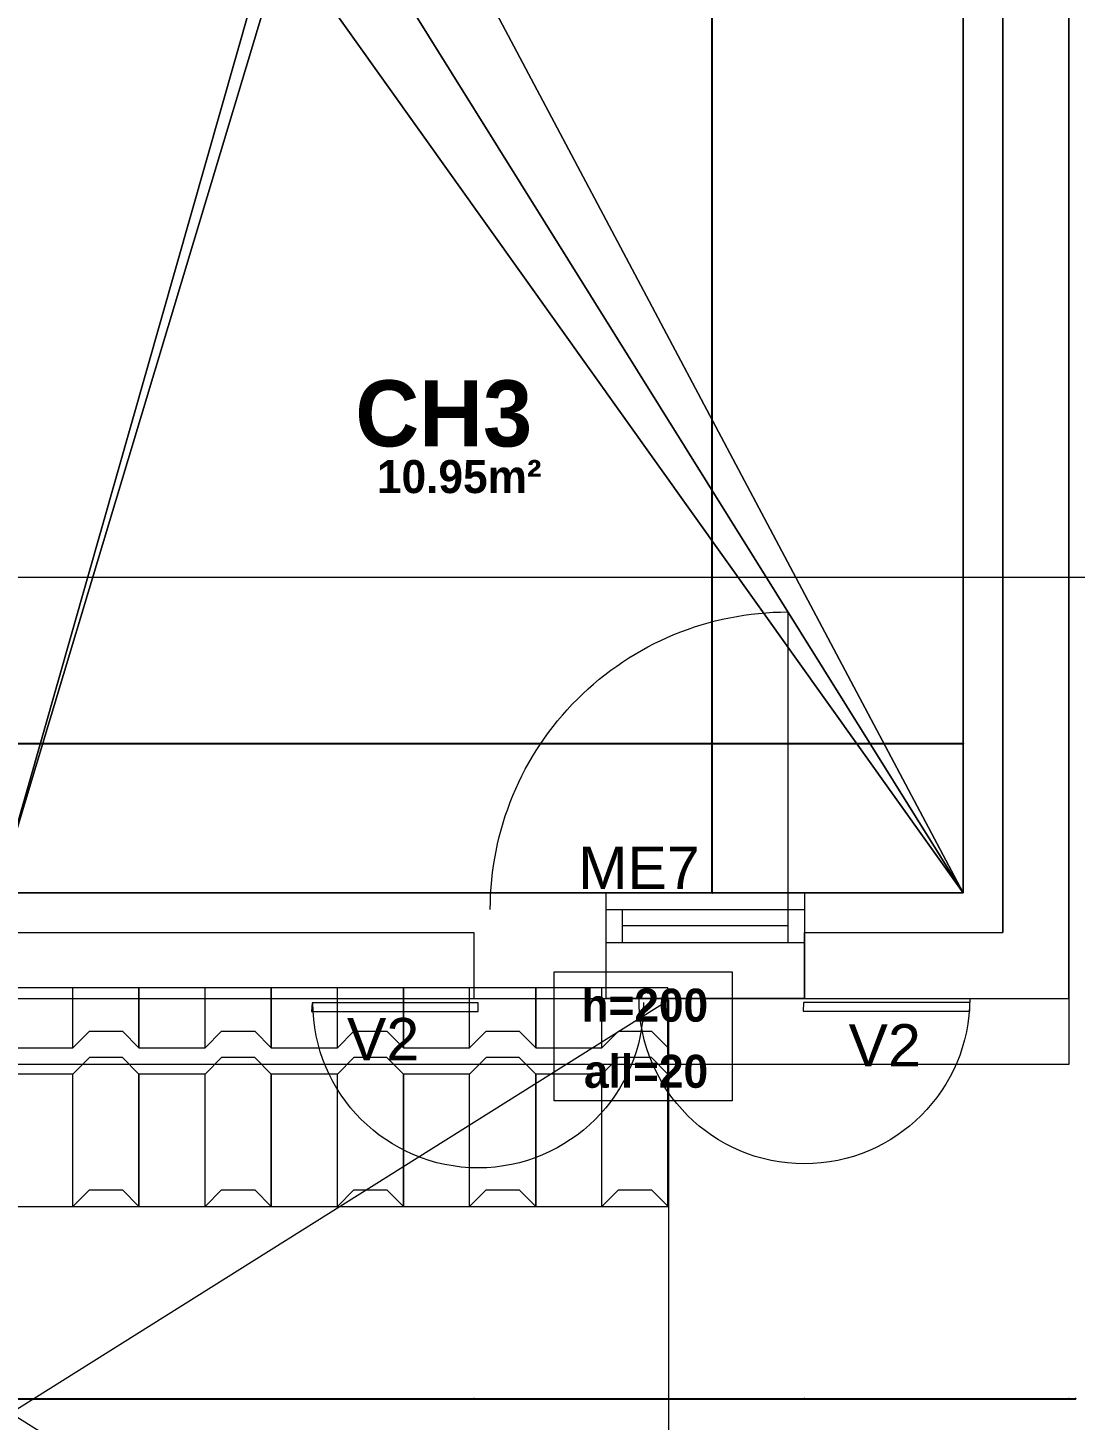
# Model space of a CAD drawing. Header units: metres. Extents: x -12536 to 12621, y -17191 to 9596.
# Drawn here: x -8205.9 to -7889.1, y -3486.9 to -3065.6 of the extents above; entities that cross this region are included whole.
import ezdxf
from ezdxf.enums import TextEntityAlignment as Align
from ezdxf.lldxf.tags import DXFTag

# ---------------------------------------------------------------- set-up
doc = ezdxf.new("R2010")
doc.units = ezdxf.units.M
doc.header["$MEASUREMENT"] = 0
doc.header["$PDMODE"] = 2
doc.header["$PDSIZE"] = 0.25
for name, color, linetype in [('Calque commun', 7, 'Continuous'), ('Cotations', 7, 'Continuous'), ('Textes', 7, 'Continuous')]:
    doc.layers.add(name, color=color, linetype=linetype)
doc.styles.add('Arial', font='arial.ttf', dxfattribs={"height": 0.128})
doc.styles.add('Century Gothic', font='GOTHICB.TTF', dxfattribs={"height": 0.4})
doc.styles.add('Century Gothic2', font='GOTHICB.TTF', dxfattribs={"height": 0.313})
doc.styles.add('Century Gothic6', font='GOTHIC.TTF', dxfattribs={"height": 0.18})
tags = doc.linetypes.add('DASHDOT2', pattern=[0.5, 0.25, -0.125, 0, -0.125]).pattern_tags.tags
tags[10:11] = [DXFTag(74, 4), DXFTag(75, 0), DXFTag(340, '0'), DXFTag(46, 1.0), DXFTag(50, 0.0), DXFTag(44, 0.0), DXFTag(45, 0.0)]
tags[8:9] = [DXFTag(74, 4), DXFTag(75, 0), DXFTag(340, '0'), DXFTag(46, 1.0), DXFTag(50, 0.0), DXFTag(44, 0.0), DXFTag(45, 0.0)]
tags[6:7] = [DXFTag(74, 4), DXFTag(75, 0), DXFTag(340, '0'), DXFTag(46, 1.0), DXFTag(50, 0.0), DXFTag(44, 0.0), DXFTag(45, 0.0)]
tags[4:5] = [DXFTag(74, 4), DXFTag(75, 0), DXFTag(340, '0'), DXFTag(46, 1.0), DXFTag(50, 0.0), DXFTag(44, 0.0), DXFTag(45, 0.0)]
tags = doc.linetypes.add('HIDDEN', pattern=[0.375, 0.25, -0.125]).pattern_tags.tags
tags[6:7] = [DXFTag(74, 4), DXFTag(75, 0), DXFTag(340, '0'), DXFTag(46, 1.0), DXFTag(50, 0.0), DXFTag(44, 0.0), DXFTag(45, 0.0)]
tags[4:5] = [DXFTag(74, 4), DXFTag(75, 0), DXFTag(340, '0'), DXFTag(46, 1.0), DXFTag(50, 0.0), DXFTag(44, 0.0), DXFTag(45, 0.0)]
tags = doc.linetypes.add('HIDDEN2', pattern=[0.1875, 0.125, -0.0625]).pattern_tags.tags
tags[6:7] = [DXFTag(74, 4), DXFTag(75, 0), DXFTag(340, '0'), DXFTag(46, 1.0), DXFTag(50, 0.0), DXFTag(44, 0.0), DXFTag(45, 0.0)]
tags[4:5] = [DXFTag(74, 4), DXFTag(75, 0), DXFTag(340, '0'), DXFTag(46, 1.0), DXFTag(50, 0.0), DXFTag(44, 0.0), DXFTag(45, 0.0)]
doc.dimstyles.new('DIM7', dxfattribs={"dimtxt": 0.18, "dimasz": 0.035, "dimexe": 0.05, "dimexo": 0, "dimgap": 0.05, "dimtad": 1, "dimzin": 1, "dimdsep": 46, "dimtxsty": 'Century Gothic6', "dimblk": 'ORIGIN', "dimcen": 0.09, "dimdle": 0.05, "dimadec": 0, "dimazin": 0, "dimtfac": 1, "dimtdec": 4, "dimtix": 1, "dimtofl": 0, "dimtmove": 0, "dimatfit": 3, "dimfxl": 0.05, "dimfxlon": 1, "dimfrac": 2, "dimtolj": 1, "dimtzin": 0, "dimarcsym": 2})

# ---------------------------------------------------------------- blocks, each defined once
blk = doc.blocks.new('Block30422')
at = {"layer": 'Calque commun', "color": 7, "linetype": 'Continuous', "lineweight": 20}
blk.add_line((14.214, -29.6106), (14.214, -21.9106), dxfattribs=at)
at = {"layer": 'Calque commun', "color": 7, "linetype": 'Continuous', "lineweight": 5}
for p, q in [((14.014, -29.4107), (14.014, -22.1106)), ((13.894, -29.2906), (13.894, -22.2306))]:
    blk.add_line(p, q, dxfattribs=at)
blk = doc.blocks.new('Block31045')
at = {"layer": 'Calque commun', "color": 7, "linetype": 'Continuous', "lineweight": 20}
blk.add_line((14.214, -20.6106), (14.214, -29.6106), dxfattribs=at)
at = {"layer": 'Calque commun', "color": 7, "linetype": 'Continuous', "lineweight": 5}
for p, q in [((14.014, -20.8106), (14.014, -29.4107)), ((13.894, -20.9307), (13.894, -29.2906))]:
    blk.add_line(p, q, dxfattribs=at)
blk = doc.blocks.new('_ORIGIN')
at = {"color": 0, "linetype": 'ByBlock', "lineweight": -2}
blk.add_line((0, 0), (-1, 0), dxfattribs=at)
blk.add_circle((0, 0), 0.5, dxfattribs=at)
blk = doc.blocks.new('*D1366')
at = {"layer": 'Calque commun', "color": 0, "linetype": 'ByBlock', "lineweight": -2, "transparency": 16777216}
for p, q in [((-8215.03, -3282.12), (-8215.03, -3282.07)), ((-8215, -3282.12), (-7923.07, -3282.12)), ((-7923.03, -3282.12), (-7923.07, -3282.12)), ((-7923.03, -3282.12), (-7923.03, -3282.07))]:
    blk.add_line(p, q, dxfattribs=at)
at = {"layer": 'Calque commun', "color": 0, "linetype": 'Continuous', "lineweight": -2, "transparency": 16777216}
blk.add_line((-7923, -3282.12), (-7922.96, -3282.12), dxfattribs=at)
at = {"layer": 'Defpoints', "color": 0, "linetype": 'Continuous', "transparency": 16777216}
for p in [(-8215.03, -3282.12), (-7923.03, -3282.12), (-7923.03, -3282.12)]:
    blk.add_point(p, dxfattribs=at)
at = {"layer": 'Calque commun', "color": 0, "linetype": 'Continuous', "lineweight": -2, "transparency": 16777216, "xscale": 0.03500000014901161, "yscale": 0.03500000014901161, "zscale": 0.03500000014901161, "rotation": 180}
for p in [(-8215.03, -3282.12), (-7923.03, -3282.12)]:
    blk.add_blockref('_ORIGIN', p, dxfattribs=at)
at = {"layer": 'Calque commun', "color": 0, "linetype": 'Continuous', "lineweight": 5, "transparency": 16777216, "insert": (-8069.03, -3282.07), "char_height": 0.18, "attachment_point": 8, "line_spacing_factor": 0.773441, "style": 'Century Gothic6'}
blk.add_mtext('\\A1;292.00', dxfattribs=at)
blk = doc.blocks.new('*D1369')
at = {"layer": 'Calque commun', "color": 0, "linetype": 'ByBlock', "lineweight": -2, "transparency": 16777216}
for p, q in [((-7998.94, -3011.35), (-7998.84, -3011.35)), ((-7998.89, -3011.35), (-7998.89, -3011.38)), ((-7998.89, -3327.31), (-7998.89, -3011.38)), ((-7998.94, -3327.34), (-7998.84, -3327.34))]:
    blk.add_line(p, q, dxfattribs=at)
at = {"layer": 'Calque commun', "color": 0, "linetype": 'Continuous', "lineweight": -2, "transparency": 16777216}
blk.add_line((-7998.89, -3011.31), (-7998.89, -3011.28), dxfattribs=at)
at = {"layer": 'Defpoints', "color": 0, "linetype": 'Continuous', "transparency": 16777216}
for p in [(-8023.63, -3011.35), (-7998.89, -3011.35), (-8023.63, -3327.34)]:
    blk.add_point(p, dxfattribs=at)
at = {"layer": 'Calque commun', "color": 0, "linetype": 'Continuous', "lineweight": -2, "transparency": 16777216, "xscale": 0.03500000014901161, "yscale": 0.03500000014901161, "zscale": 0.03500000014901161, "rotation": 270}
for p in [(-7998.89, -3011.35), (-7998.89, -3327.34)]:
    blk.add_blockref('_ORIGIN', p, dxfattribs=at)
at = {"layer": 'Calque commun', "color": 0, "linetype": 'Continuous', "lineweight": 5, "transparency": 16777216, "insert": (-7998.94, -3169.35), "char_height": 0.18, "attachment_point": 8, "rotation": 90, "line_spacing_factor": 0.773441, "style": 'Century Gothic6'}
blk.add_mtext('\\A1;316.00', dxfattribs=at)
blk = doc.blocks.new('*D1416')
at = {"layer": 'Calque commun', "color": 0, "linetype": 'ByBlock', "lineweight": -2, "transparency": 16777216}
for p, q in [((-8351.25, -3480.38), (-8351.25, -3480.48)), ((-8351.21, -3480.43), (-8071.07, -3480.43)), ((-8071.03, -3480.43), (-8071.07, -3480.43)), ((-8071.03, -3480.38), (-8071.03, -3480.48))]:
    blk.add_line(p, q, dxfattribs=at)
at = {"layer": 'Calque commun', "color": 0, "linetype": 'Continuous', "lineweight": -2, "transparency": 16777216}
blk.add_line((-8071, -3480.43), (-8070.96, -3480.43), dxfattribs=at)
at = {"layer": 'Defpoints', "color": 0, "linetype": 'Continuous', "transparency": 16777216}
for p in [(-8351.25, -3397.3), (-8071.03, -3397.3), (-8071.03, -3480.43)]:
    blk.add_point(p, dxfattribs=at)
at = {"layer": 'Calque commun', "color": 0, "linetype": 'Continuous', "lineweight": -2, "transparency": 16777216, "xscale": 0.03500000014901161, "yscale": 0.03500000014901161, "zscale": 0.03500000014901161, "rotation": 180}
for p in [(-8351.25, -3480.43), (-8071.03, -3480.43)]:
    blk.add_blockref('_ORIGIN', p, dxfattribs=at)
at = {"layer": 'Calque commun', "color": 0, "linetype": 'Continuous', "lineweight": 5, "transparency": 16777216, "insert": (-8211.14, -3480.38), "char_height": 0.18, "attachment_point": 8, "line_spacing_factor": 0.773441, "style": 'Century Gothic6'}
blk.add_mtext('\\A1;280.22', dxfattribs=at)
blk = doc.blocks.new('*D1417')
at = {"layer": 'Calque commun', "color": 0, "linetype": 'ByBlock', "lineweight": -2, "transparency": 16777216}
for p, q in [((-8071.03, -3480.38), (-8071.03, -3480.48)), ((-8071, -3480.43), (-7971.07, -3480.43)), ((-7971.03, -3480.43), (-7971.07, -3480.43)), ((-7971.03, -3480.38), (-7971.03, -3480.48))]:
    blk.add_line(p, q, dxfattribs=at)
at = {"layer": 'Calque commun', "color": 0, "linetype": 'Continuous', "lineweight": -2, "transparency": 16777216}
blk.add_line((-7971, -3480.43), (-7970.96, -3480.43), dxfattribs=at)
at = {"layer": 'Defpoints', "color": 0, "linetype": 'Continuous', "transparency": 16777216}
for p in [(-8071.03, -3397.3), (-7971.03, -3397.3), (-7971.03, -3480.43)]:
    blk.add_point(p, dxfattribs=at)
at = {"layer": 'Calque commun', "color": 0, "linetype": 'Continuous', "lineweight": -2, "transparency": 16777216, "xscale": 0.03500000014901161, "yscale": 0.03500000014901161, "zscale": 0.03500000014901161, "rotation": 180}
for p in [(-8071.03, -3480.43), (-7971.03, -3480.43)]:
    blk.add_blockref('_ORIGIN', p, dxfattribs=at)
at = {"layer": 'Calque commun', "color": 0, "linetype": 'Continuous', "lineweight": 5, "transparency": 16777216, "insert": (-8021.03, -3480.38), "char_height": 0.18, "attachment_point": 8, "line_spacing_factor": 0.773441, "style": 'Century Gothic6'}
blk.add_mtext('\\A1;100.00', dxfattribs=at)
blk = doc.blocks.new('*D1418')
at = {"layer": 'Calque commun', "color": 0, "linetype": 'ByBlock', "lineweight": -2, "transparency": 16777216}
for p, q in [((-7971.03, -3480.38), (-7971.03, -3480.48)), ((-7971, -3480.43), (-7891.07, -3480.43)), ((-7891.03, -3480.43), (-7891.07, -3480.43)), ((-7891.03, -3480.38), (-7891.03, -3480.48))]:
    blk.add_line(p, q, dxfattribs=at)
at = {"layer": 'Calque commun', "color": 0, "linetype": 'Continuous', "lineweight": -2, "transparency": 16777216}
blk.add_line((-7891, -3480.43), (-7890.96, -3480.43), dxfattribs=at)
at = {"layer": 'Defpoints', "color": 0, "linetype": 'Continuous', "transparency": 16777216}
for p in [(-7971.03, -3397.3), (-7891.03, -3417.3), (-7891.03, -3480.43)]:
    blk.add_point(p, dxfattribs=at)
at = {"layer": 'Calque commun', "color": 0, "linetype": 'Continuous', "lineweight": -2, "transparency": 16777216, "xscale": 0.03500000014901161, "yscale": 0.03500000014901161, "zscale": 0.03500000014901161, "rotation": 180}
for p in [(-7971.03, -3480.43), (-7891.03, -3480.43)]:
    blk.add_blockref('_ORIGIN', p, dxfattribs=at)
at = {"layer": 'Calque commun', "color": 0, "linetype": 'Continuous', "lineweight": 5, "transparency": 16777216, "insert": (-7931.03, -3480.38), "char_height": 0.18, "attachment_point": 8, "line_spacing_factor": 0.773441, "style": 'Century Gothic6'}
blk.add_mtext('\\A1;80.00', dxfattribs=at)
blk = doc.blocks.new('Block36342')
at = {"layer": 'Calque commun', "color": 7, "linetype": 'Continuous', "lineweight": 5}
for p, q in [((7.814, -29.2906), (7.814, -29.6106)), ((7.814, -29.2906), (8.6118, -29.2906)), ((9.6118, -29.2906), (12.414, -29.2906)), ((13.414, -29.2906), (13.894, -29.2906)), ((7.814, -29.4107), (8.6118, -29.4107)), ((9.6118, -29.4107), (12.414, -29.4107)), ((13.414, -29.4107), (14.014, -29.4107))]:
    blk.add_line(p, q, dxfattribs=at)
at = {"layer": 'Calque commun', "color": 7, "linetype": 'Continuous', "lineweight": 20}
for p, q in [((7.814, -29.6106), (8.6118, -29.6106)), ((9.6118, -29.6106), (12.414, -29.6106)), ((13.414, -29.6106), (14.214, -29.6106))]:
    blk.add_line(p, q, dxfattribs=at)
blk = doc.blocks.new('@PRES_1_$$_1-47')
at = {"layer": 'Calque commun', "color": 5, "linetype": 'Continuous', "lineweight": 5}
for p, q in [((0, 0.32), (0.6, 0.32)), ((0.6, 0.15), (0, 0.15)), ((0.05, 0.05), (0.05, 0.15)), ((0.55, 0.15), (0.55, 0.05)), ((0.05, 0.1), (0.55, 0.1)), ((0.6, 0.05), (0, 0.05)), ((0, 0), (0.6, 0))]:
    blk.add_line(p, q, dxfattribs=at)
blk = doc.blocks.new('@PRES_1_$$_1-48')
at = {"layer": 'Calque commun', "color": 7, "linetype": 'Continuous', "lineweight": 5}
blk.add_line((0, 0), (0, 0.32), dxfattribs=at)
blk = doc.blocks.new('@PRES_1_$$_1-49')
at = {"layer": 'Calque commun', "color": 7, "linetype": 'Continuous', "lineweight": 5}
blk.add_line((0, 0), (0, 0.32), dxfattribs=at)
blk = doc.blocks.new('INTER_2D_COMB17')
at = {"layer": 'Calque commun', "color": 0, "linetype": 'ByBlock', "lineweight": -2}
for name in ['@PRES_1_$$_1-47', '@PRES_1_$$_1-48']:
    blk.add_blockref(name, (0, 0), dxfattribs=at)
at = {"layer": 'Calque commun', "color": 0, "linetype": 'ByBlock', "lineweight": -2, "extrusion": (0, 0, -1), "xscale": -1, "yscale": -1, "zscale": -1, "rotation": 180}
blk.add_blockref('@PRES_1_$$_1-49', (-0.6, 0), dxfattribs=at)
blk = doc.blocks.new('PLACED_COMB17')
at = {"layer": 'Calque commun', "color": 0, "linetype": 'ByBlock', "lineweight": -2}
blk.add_blockref('INTER_2D_COMB17', (0, 0), dxfattribs=at)
blk = doc.blocks.new('*D1767')
at = {"layer": 'Calque commun', "color": 0, "linetype": 'ByBlock', "lineweight": -2, "transparency": 16777216}
for p, q in [((-7891.03, -3480.48), (-7891.03, -3480.38)), ((-7891, -3480.43), (-7889.07, -3480.43)), ((-7889.03, -3480.43), (-7889.07, -3480.43)), ((-7889.03, -3480.48), (-7889.03, -3480.38))]:
    blk.add_line(p, q, dxfattribs=at)
at = {"layer": 'Calque commun', "color": 0, "linetype": 'Continuous', "lineweight": -2, "transparency": 16777216}
blk.add_line((-7889, -3480.43), (-7888.96, -3480.43), dxfattribs=at)
at = {"layer": 'Defpoints', "color": 0, "linetype": 'Continuous', "transparency": 16777216}
for p in [(-7889.03, -3480.43), (-7891.03, -3545.99), (-7889.03, -3545.99)]:
    blk.add_point(p, dxfattribs=at)
at = {"layer": 'Calque commun', "color": 0, "linetype": 'Continuous', "lineweight": -2, "transparency": 16777216, "xscale": 0.03500000014901161, "yscale": 0.03500000014901161, "zscale": 0.03500000014901161, "rotation": 180}
for p in [(-7891.03, -3480.43), (-7889.03, -3480.43)]:
    blk.add_blockref('_ORIGIN', p, dxfattribs=at)
at = {"layer": 'Calque commun', "color": 0, "linetype": 'Continuous', "lineweight": 5, "transparency": 16777216, "insert": (-7890.03, -3480.38), "char_height": 0.18, "attachment_point": 8, "line_spacing_factor": 0.773441, "style": 'Century Gothic6'}
blk.add_mtext('\\A1;2.00', dxfattribs=at)
blk = doc.blocks.new('pattern5')
at = {"layer": 'Calque commun', "color": 1, "linetype": 'Continuous', "lineweight": 5}
for p, q in [((11.2016, -29.7595), (11.2016, -29.5782)), ((11.4016, -29.7595), (11.4016, -29.5782)), ((11.4016, -29.5782), (11.4016, -29.7595)), ((11.6016, -29.7595), (11.6016, -29.5782)), ((11.8016, -29.7595), (11.8016, -29.5782)), ((11.8016, -29.5782), (11.8016, -29.7595)), ((12.0016, -29.7595), (12.0016, -29.5782)), ((12.2016, -29.7595), (12.2016, -29.5782)), ((12.2016, -29.5782), (12.2016, -29.7595)), ((12.4016, -29.7595), (12.4016, -29.5782)), ((12.6016, -29.7595), (12.6016, -29.5782)), ((12.6016, -29.5782), (12.6016, -29.7595)), ((12.8016, -29.7595), (12.8016, -29.5782)), ((11.2016, -29.7595), (11.2516, -29.7095)), ((11.2516, -29.7095), (11.3516, -29.7095)), ((11.3516, -29.7095), (11.4016, -29.7595)), ((11.6016, -29.7595), (11.6516, -29.7095)), ((11.6516, -29.7095), (11.7516, -29.7095)), ((11.7516, -29.7095), (11.8016, -29.7595)), ((12.0016, -29.7595), (12.0516, -29.7095)), ((12.0516, -29.7095), (12.1516, -29.7095)), ((12.1516, -29.7095), (12.2016, -29.7595)), ((12.4016, -29.7595), (12.4516, -29.7095)), ((12.4516, -29.7095), (12.5516, -29.7095)), ((12.5516, -29.7095), (12.6016, -29.7595)), ((12.8016, -29.7595), (12.8516, -29.7095)), ((12.8516, -29.7095), (12.9516, -29.7095)), ((12.9516, -29.7095), (13.0012, -29.7591)), ((11.0016, -29.7595), (11.2016, -29.7595)), ((11.4016, -29.7595), (11.6016, -29.7595)), ((11.8016, -29.7595), (12.0016, -29.7595)), ((12.2016, -29.7595), (12.4016, -29.7595)), ((12.6016, -29.7595), (12.8016, -29.7595)), ((11.2516, -29.7895), (11.2016, -29.8395)), ((11.3516, -29.7895), (11.2516, -29.7895)), ((11.4016, -29.8395), (11.3516, -29.7895)), ((11.6516, -29.7895), (11.6016, -29.8395)), ((11.7516, -29.7895), (11.6516, -29.7895)), ((11.8016, -29.8395), (11.7516, -29.7895)), ((12.0516, -29.7895), (12.0016, -29.8395)), ((12.1516, -29.7895), (12.0516, -29.7895)), ((12.2016, -29.8395), (12.1516, -29.7895)), ((12.4516, -29.7895), (12.4016, -29.8395)), ((12.5516, -29.7895), (12.4516, -29.7895)), ((12.6016, -29.8395), (12.5516, -29.7895)), ((12.8516, -29.7895), (12.8016, -29.8395)), ((12.9516, -29.7895), (12.8516, -29.7895)), ((13.0012, -29.8391), (12.9516, -29.7895)), ((11.2016, -29.8395), (11.0016, -29.8395)), ((11.2016, -30.2395), (11.2016, -29.8395)), ((11.4016, -30.2395), (11.4016, -29.8395)), ((11.6016, -29.8395), (11.4016, -29.8395)), ((11.4016, -29.8395), (11.4016, -30.2395)), ((11.6016, -30.2395), (11.6016, -29.8395)), ((11.8016, -30.2395), (11.8016, -29.8395)), ((12.0016, -29.8395), (11.8016, -29.8395)), ((11.8016, -29.8395), (11.8016, -30.2395)), ((12.0016, -30.2395), (12.0016, -29.8395)), ((12.2016, -30.2395), (12.2016, -29.8395)), ((12.4016, -29.8395), (12.2016, -29.8395)), ((12.2016, -29.8395), (12.2016, -30.2395)), ((12.4016, -30.2395), (12.4016, -29.8395)), ((12.6016, -30.2395), (12.6016, -29.8395)), ((12.8016, -29.8395), (12.6016, -29.8395)), ((12.6016, -29.8395), (12.6016, -30.2395)), ((12.8016, -30.2395), (12.8016, -29.8395)), ((11.2016, -30.2395), (11.2516, -30.1895)), ((11.2516, -30.1895), (11.3516, -30.1895)), ((11.3516, -30.1895), (11.4016, -30.2395)), ((11.6016, -30.2395), (11.6516, -30.1895)), ((11.6516, -30.1895), (11.7516, -30.1895)), ((11.7516, -30.1895), (11.8016, -30.2395)), ((12.0016, -30.2395), (12.0516, -30.1895)), ((12.0516, -30.1895), (12.1516, -30.1895)), ((12.1516, -30.1895), (12.2016, -30.2395)), ((12.4016, -30.2395), (12.4516, -30.1895)), ((12.4516, -30.1895), (12.5516, -30.1895)), ((12.5516, -30.1895), (12.6016, -30.2395)), ((12.8016, -30.2395), (12.8516, -30.1895)), ((12.8516, -30.1895), (12.9516, -30.1895)), ((12.9516, -30.1895), (13.0012, -30.2391)), ((11.0016, -30.2395), (11.2016, -30.2395)), ((11.4016, -30.2395), (11.6016, -30.2395)), ((11.8016, -30.2395), (12.0016, -30.2395)), ((12.2016, -30.2395), (12.4016, -30.2395)), ((12.6016, -30.2395), (12.8016, -30.2395))]:
    blk.add_line(p, q, dxfattribs=at)
at = {"layer": 'Calque commun', "color": 7, "linetype": 'Continuous', "lineweight": 5}
mesh = blk.add_polyface(dxfattribs=at)
corners = [(13.0012, -30.2395), (13.0012, -29.5782), (6.6016, -29.5782), (6.6016, -30.2395), (26.0012, -30.2395), (26.0012, -29.5782), (19.6012, -29.5782), (19.6012, -30.2395)]
mesh.append_faces([[corners[k] for k in face] for face in [(0, 1, 2, 3), (4, 5, 6, 7)]], dxfattribs={"color": 7})

msp = doc.modelspace()

# ---------------------------------------------------------------- linework, layer by layer
at = {"layer": 'Calque commun', "color": 7, "linetype": 'HIDDEN', "lineweight": 5}
msp.add_line((-7976.032, -3242.344), (-7976.032, -3332.344), dxfattribs=at)
at = {"layer": 'Calque commun', "color": 12, "linetype": 'Continuous', "lineweight": 20}
for p, q in [((-7971.033, -3339.345), (-7911.033, -3339.345)), ((-7971.033, -3359.344), (-7971.033, -3339.345))]:
    msp.add_line(p, q, dxfattribs=at)
at = {"layer": 'Calque commun', "color": 7, "linetype": 'HIDDEN', "lineweight": 5, "flags": 128}
msp.add_lwpolyline([(-8066.032, -3332.344, -0.4142136), (-7976.032, -3242.344)], format="xyb", dxfattribs=at)
at = {"layer": 'Calque commun', "color": 7, "linetype": 'Continuous', "lineweight": 5, "flags": 128}
for points in [[(-8019.674, -3360.586, -1), (-8119.674, -3360.586)], [(-7921.033, -3359.344, -1), (-8021.033, -3359.345)]]:
    msp.add_lwpolyline(points, format="xyb", dxfattribs=at)
at = {"layer": 'Calque commun', "color": 12, "linetype": 'Continuous', "lineweight": 20}
msp.add_polyline3d([(-8351.248, -3339.345, 0), (-8351.248, -3339.345, 0), (-8071.033, -3339.345, 0), (-8071.033, -3359.344, 0)], dxfattribs=at)
at = {"layer": 'Cotations', "color": 1, "linetype": 'DASHDOT2', "lineweight": 20}
msp.add_line((-9271.05, -3231.862), (-6370.133, -3231.862), dxfattribs=at)
at = {"layer": 'Cotations', "color": 12, "linetype": 'HIDDEN', "lineweight": 5, "flags": 128}
msp.add_lwpolyline([(-8410.033, -3359.805), (-8410.033, -3609.805), (-8012.033, -3609.805), (-8012.033, -3359.805), (-8410.033, -3609.805), (-8410.033, -3359.805), (-8012.033, -3609.805)], dxfattribs=at)

# ---------------------------------------------------------------- block references
at = {"layer": 'Calque commun', "color": 0, "linetype": 'ByBlock', "lineweight": -2, "xscale": 100, "yscale": 100, "zscale": 100}
for name in ['Block31045', 'Block30422', 'Block36342', 'pattern5']:
    msp.add_blockref(name, (-9312.433, -398.28), dxfattribs=at)
at = {"layer": 'Calque commun', "color": 0, "linetype": 'ByBlock', "lineweight": -2, "xscale": 100, "yscale": 100, "zscale": 100, "rotation": 180}
msp.add_blockref('PLACED_COMB17', (-7971.033, -3327.344), dxfattribs=at)

# ---------------------------------------------------------------- texts
at = {"layer": 'Calque commun', "color": 5, "linetype": 'ByBlock', "lineweight": -2, "insert": (-8000.143, -3356.348), "char_height": 10, "attachment_point": 3, "line_spacing_factor": 1.2, "style": 'Century Gothic2'}
msp.add_mtext('h=200\\Pall=20', dxfattribs=at)
at = {"layer": 'Textes', "color": 5, "linetype": 'ByBlock', "lineweight": -2, "style": 'Century Gothic'}
msp.add_text('CH3', height=20, dxfattribs=at).set_placement((-8106.849, -3172.252), align=Align.TOP_LEFT)
at = {"layer": 'Textes', "color": 9, "linetype": 'ByBlock', "lineweight": -2, "style": 'Century Gothic2'}
msp.add_text('10.95m²', height=10, dxfattribs=at).set_placement((-8100.293, -3196.38), align=Align.TOP_LEFT)
at = {"layer": 'Textes', "color": 5, "linetype": 'ByBlock', "lineweight": -2, "style": 'Arial'}
msp.add_text('ME7', height=12.8, dxfattribs=at).set_placement((-8039.442, -3326.17))
for p in [(-8087.503, -3378.022), (-7935.808, -3379.903)]:
    msp.add_text('V2', height=12.8, dxfattribs=at).set_placement(p, align=Align.RIGHT)

# ---------------------------------------------------------------- dimensions: what is measured, and where the dimension line sits
at = {"layer": 'Calque commun', "color": 5, "linetype": 'Continuous', "lineweight": 5}
dim = msp.add_linear_dim(base=(-7998.893, -3011.348), p1=(-8023.63, -3327.344), p2=(-8023.63, -3011.348), angle=90, dimstyle='DIM7', dxfattribs=at)
dim.commit()
dim.dimension.update_dxf_attribs({"geometry": '*D1369', "text_midpoint": (-7999.038, -3169.346)})
for p1, p2, distance, picture, middle in [((-8215.033, -3282.119), (-7923.034, -3282.119), 0, '*D1366', (-8069.034, -3281.975)), ((-8351.2474, -3397.3035), (-8071.032, -3397.3035), -83.1255, '*D1416', (-8211.1397, -3480.2845)), ((-8071.032, -3397.304), (-7971.032, -3397.304), -83.125, '*D1417', (-8021.032, -3480.284)), ((-7891.035, -3545.994), (-7889.034, -3545.994), 65.565, '*D1767', (-7890.035, -3480.284))]:
    dim = msp.add_aligned_dim(p1=p1, p2=p2, distance=distance, dimstyle='DIM7', dxfattribs=at)
    dim.commit()
    dim.dimension.update_dxf_attribs({"geometry": picture, "text_midpoint": middle})
dim = msp.add_linear_dim(base=(-7891.033, -3480.429), p1=(-7971.032, -3397.304), p2=(-7891.033, -3417.303), dimstyle='DIM7', dxfattribs=at)
dim.commit()
dim.dimension.update_dxf_attribs({"geometry": '*D1418', "text_midpoint": (-7931.032, -3480.284)})

# ---------------------------------------------------------------- meshes
at = {"layer": 'Calque commun', "color": 7, "linetype": 'Continuous', "lineweight": 5}
mesh = msp.add_polyface(dxfattribs=at)
corners = [(-6352.223, -1261.028), (-12352.223, -1261.028), (-12352.223, -5461.028), (-6352.223, -5461.028)]
mesh.append_faces([[corners[k] for k in face] for face in [(0, 1, 2, 3)]], dxfattribs={"color": 7})
at = {"layer": 'Calque commun', "color": 9, "linetype": 'Continuous', "lineweight": 5}
mesh = msp.add_polyface(dxfattribs=at)
corners = [(-8125.031, -2946.347), (-8519.032, -2491.345), (-8519.032, -3327.344), (-7923.035, -2491.345), (-8122.533, -2756.346), (-7923.034, -2756.346), (-7923.034, -3327.344), (-7923.035, -2946.347)]
mesh.append_faces([[corners[k] for k in face] for face in [(6, 0, 2)]], dxfattribs={"vtx0": -1, "vtx1": -1, "color": 9})
mesh.append_faces([[corners[k] for k in face] for face in [(0, 1, 2)]], dxfattribs={"vtx0": -1, "vtx2": -1, "color": 9})
mesh.append_faces([[corners[k] for k in face] for face in [(3, 1, 4), (0, 4, 1)]], dxfattribs={"vtx1": -1, "vtx2": -1, "color": 9})
mesh.append_faces([[corners[k] for k in face] for face in [(4, 5, 3), (6, 7, 0)]], dxfattribs={"vtx2": -1, "color": 9})
at = {"layer": 'Calque commun', "color": 9, "linetype": 'Continuous', "lineweight": 20}
mesh = msp.add_polyface(dxfattribs=at)
corners = [(-7923.034, -3327.344), (-8519.032, -2491.345), (-8519.032, -3327.344), (-7923.034, -2491.345), (-7917.034, -2491.345)]
mesh.append_faces([[corners[k] for k in face] for face in [(0, 1, 2)]], dxfattribs={"vtx0": -1, "color": 9})
mesh.append_faces([[corners[k] for k in face] for face in [(4, 1, 3)]], dxfattribs={"vtx1": -1, "color": 9})
mesh.append_faces([[corners[k] for k in face] for face in [(0, 3, 1)]], dxfattribs={"vtx1": -1, "vtx2": -1, "color": 9})
at = {"layer": 'Calque commun', "color": 9, "linetype": 'Continuous', "lineweight": 5}
mesh = msp.add_polyface(dxfattribs=at)
corners = [(-8215.034, -3327.344), (-8120.031, -3011.348), (-7923.034, -3327.344), (-7923.034, -3011.348), (-7923.034, -2951.347), (-8125.034, -3011.348), (-8120.031, -2951.347), (-8215.031, -2951.347), (-8125.031, -2951.347)]
mesh.append_faces([[corners[k] for k in face] for face in [(0, 1, 2), (3, 1, 4)]], dxfattribs={"vtx0": -1, "vtx1": -1, "color": 9})
mesh.append_faces([[corners[k] for k in face] for face in [(0, 5, 1)]], dxfattribs={"vtx0": -1, "vtx2": -1, "color": 9})
mesh.append_faces([[corners[k] for k in face] for face in [(8, 5, 7)]], dxfattribs={"vtx1": -1, "color": 9})
mesh.append_faces([[corners[k] for k in face] for face in [(0, 7, 5), (3, 2, 1)]], dxfattribs={"vtx1": -1, "vtx2": -1, "color": 9})
mesh.append_faces([[corners[k] for k in face] for face in [(1, 6, 4)]], dxfattribs={"vtx2": -1, "color": 9})
at = {"layer": 'Calque commun', "color": 11, "linetype": 'Continuous', "lineweight": 20}
mesh = msp.add_polyface(dxfattribs=at)
corners = [(-8046.725, -3351.267), (-7992.889, -3351.267), (-7992.889, -3390.338), (-8046.725, -3390.338)]
mesh.append_faces([[corners[k] for k in face] for face in [(0, 1, 2, 3)]], dxfattribs={"color": 11})
at = {"layer": 'Calque commun', "color": 16, "linetype": 'HIDDEN2', "lineweight": 5}
mesh = msp.add_polyface(dxfattribs=at)
corners = [(-7891.033, -3359.344), (-7891.033, -3379.344), (-8531.033, -3379.344), (-8531.033, -3359.344)]
mesh.append_faces([[corners[k] for k in face] for face in [(0, 1, 2, 3)]], dxfattribs={"color": 16})
at = {"layer": 'Calque commun', "color": 7, "linetype": 'Continuous', "lineweight": 5}
mesh = msp.add_polyface(dxfattribs=at)
corners = [(-8069.701, -3360.606), (-8119.94, -3360.606), (-8120.083, -3363.214), (-8069.701, -3363.214)]
mesh.append_faces([[corners[k] for k in face] for face in [(0, 1, 2, 3)]], dxfattribs={"color": 7})
mesh = msp.add_polyface(dxfattribs=at)
corners = [(-7921.033, -3360.584), (-7971.272, -3360.584), (-7971.414, -3363.192), (-7921.033, -3363.192)]
mesh.append_faces([[corners[k] for k in face] for face in [(0, 1, 2, 3)]], dxfattribs={"color": 7})

doc.saveas('drawing.dxf')
